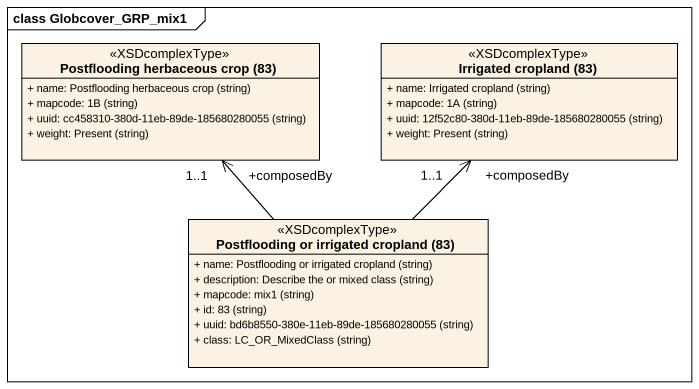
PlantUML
@startuml
mainframe class Globcover_GRP_mix1
hide circle
hide empty members
skinparam classAttributeIconSize 0
class "Postflooding herbaceous crop (83)" as Postflooding_herbaceous <<XSDcomplexType>> {
  {field} + name: Postflooding herbaceous crop (string)
  {field} + mapcode: 1B (string)
  {field} + uuid: cc458310-380d-11eb-89de-185680280055 (string)
  {field} + weight: Present (string)
}
class "Irrigated cropland (83)" as Irrigated_cropland_83 <<XSDcomplexType>> {
  {field} + name: Irrigated cropland (string)
  {field} + mapcode: 1A (string)
  {field} + uuid: 12f52c80-380d-11eb-89de-185680280055 (string)
  {field} + weight: Present (string)
}
class "Postflooding or irrigated cropland (83)" as Postflooding_or_irrigated <<XSDcomplexType>> {
  {field} + name: Postflooding or irrigated cropland (string)
  {field} + description: Describe the or mixed class (string)
  {field} + mapcode: mix1 (string)
  {field} + id: 83 (string)
  {field} + uuid: bd6b8550-380e-11eb-89de-185680280055 (string)
  {field} + class: LC_OR_MixedClass (string)
}
Postflooding_or_irrigated -up-> "+composedBy\n1..1" Postflooding_herbaceous
Postflooding_or_irrigated -up-> "+composedBy\n1..1" Irrigated_cropland_83
@enduml
